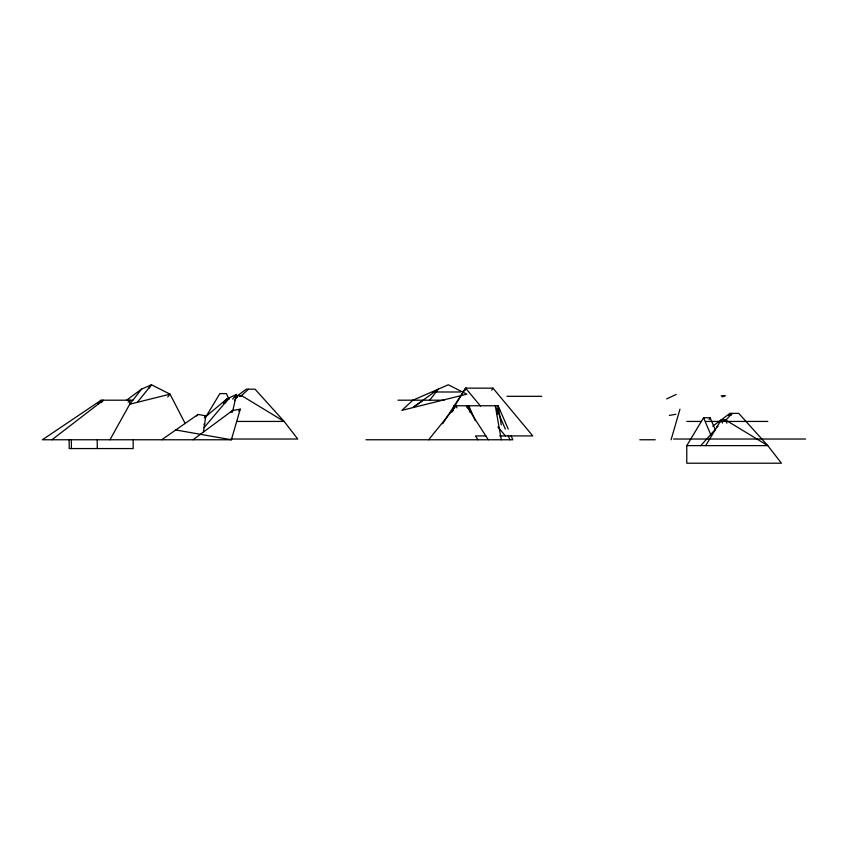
<?xml version="1.0" encoding="UTF-8"?>
<svg xmlns="http://www.w3.org/2000/svg" width="848" height="848" viewBox="0 0 848 848"><rect width="100%" height="100%" fill="white"/><g stroke="black" fill="none" stroke-linecap="round" stroke-linejoin="round"><path stroke-width="1.27" d="M109.954 439.762L129.744 404.21L130.009 400.192L128.133 402.143M453.32 410.008L453.722 405.757L498.136 405.757L508.249 429.141M468.647 407.888L468.849 405.757L475.272 420.64M497.341 414.259L498.136 405.757L501.274 424.89M203.435 432.056L205.82 415.817L198.029 414.449L161.735 439.762M232.426 412.213L236.497 394.437L226.935 398.899L204.304 417.831M184.747 422.654L170.035 394.15L151.495 384.791L141.574 389.105L132.871 400.192L101.156 400.192L42.4 439.762L231.366 439.762L240.26 409.171L232.469 410.549L193.026 439.762M671.086 439.762L679.969 409.171M205.767 416.983L219.876 393.599L226.469 393.599L228.992 399.482M234.779 400.256L237.461 395.793L241.86 395.793L284.122 421.435L297.754 439.031L230.698 439.031M455.397 405.068L456.595 403.076M457.199 402.079L465.594 388.151L492.985 388.151L532.777 435.914L499.684 435.914M465.181 390.133L466.379 388.151M491.787 390.133L492.985 388.151M715.362 429.957L710.158 417.778L703.564 417.778L686.763 445.624L686.763 463.209L781.432 463.209L767.8 445.624L738.735 413.379L729.948 413.379L712.786 426.194M709.108 419.516L710.158 417.778M705.684 445.624L721.15 419.983L725.549 419.983L767.8 445.624L686.763 445.624L687.442 445.2M724.68 421.414L732.142 413.379L730.934 415.393M728.729 415.393L729.948 413.379M442.698 423.693L465.594 388.151L480.519 406.065M451.984 412.139L453.362 410.008M148.93 388.225L151.495 384.791L137.62 401.973M429.671 400.192L438.374 389.105L413.347 407.231M97.827 404.316L101.156 400.192M101.357 402.662L103.35 400.192L51.94 439.762M129.776 404.008L132.871 400.192M167.734 397.002L170.035 394.15L129.744 404.21M196.747 416.029L198.029 414.449M204.612 417.322L205.82 415.817M223.501 403.15L226.935 398.899M225.091 403.033L229.331 397.786L204.092 427.615M232.681 399.154L236.497 394.437M230.985 412.372L232.469 410.549M238.712 411.079L240.26 409.171M428.653 439.762L456.107 405.757L457.019 407.888M700.798 445.624L715.193 429.554M248.464 389.2L241.288 395.793M726.916 423.184L725.549 419.983L723.991 421.35M717.949 426.311L716.783 427.222M141.574 389.105L126.617 400.192M235.299 397.383L246.259 389.2L255.057 389.2L284.122 421.435L236.539 421.435M239.655 396.451L241.203 395.793M723.28 396.493L724.234 395.793M723.991 420.152L724.807 419.983M422.177 401.072L413.305 407.178M203.933 424.286L204.644 423.83M666.655 398.899L676.216 394.437M235.362 397.797L237.472 397.15M722.072 396.864L723.641 396.387M717.991 422.304L721.16 421.329M669.348 415.414L675.845 414.269M725.549 419.983L724.892 419.983M433.021 391.999L460.4 391.999M721.15 395.793L725.549 395.793M506.913 396.323L541.787 396.323M397.966 400.192L444.129 400.192M686.763 421.435L701.148 421.435M705.684 421.435L767.8 421.435M485.819 435.914L475.484 435.914L477.954 439.762M673.577 439.031L805.6 439.031M365.986 439.762L512.839 439.762L511.005 435.512M639.805 439.762L655.197 439.762M175.79 429.968L231.366 439.762M497.924 426.957L505.387 435.914M488.289 439.762L466.432 405.757L467.354 407.888M505.376 429.141L495.274 405.757L501.285 439.762M508.132 435.512L509.966 439.762M454.645 407.888L453.722 405.757L454.072 407.888M721.15 419.983L722.464 423.046M703.564 417.778L711.006 435.183M468.849 405.757L469.887 412.139M133.178 439.762L133.178 448.56L69.176 448.56L69.176 439.762M97.244 439.762L97.244 448.56M71.38 439.762L71.38 448.56M412.923 400.182L401.846 410.379L466.845 394.15L448.306 384.791L412.923 400.182"/></g></svg>
